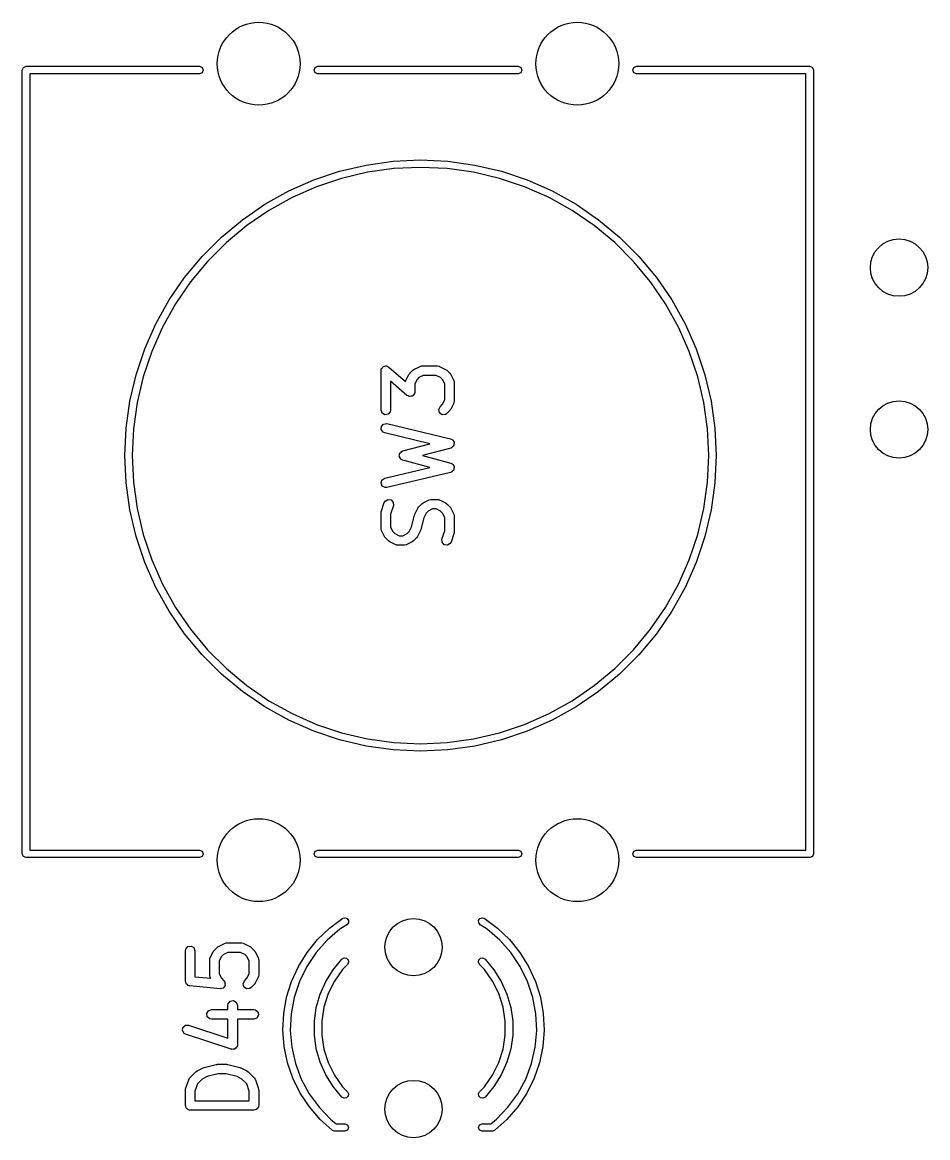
# Model space of a CAD drawing. Extents: x 36 to 247, y -101 to -40.
# Drawn here: x 59.77 to 73.98, y -57.69 to -40.18 of the extents above; entities that cross this region are included whole.
import ezdxf

# ---------------------------------------------------------------- set-up
doc = ezdxf.new("R2010")
doc.units = 0
doc.layers.add('BLACK', color=7, linetype='CONTINUOUS')

msp = doc.modelspace()

# ---------------------------------------------------------------- linework, layer by layer
at = {"layer": 'BLACK', "linetype": 'CONTINUOUS'}
for p, q in [((59.77, -40.93), (59.787574, -40.887574)), ((59.77, -53.23), (59.77, -40.93)), ((59.787574, -40.887574), (59.83, -40.87)), ((59.83, -40.87), (62.55, -40.87)), ((62.55, -40.87), (62.592426, -40.887574)), ((62.592426, -40.887574), (62.61, -40.93)), ((62.61, -40.93), (62.592426, -40.972426)), ((64.35, -40.93), (64.367574, -40.887574)), ((64.367574, -40.972426), (64.35, -40.93)), ((64.367574, -40.887574), (64.41, -40.87)), ((64.41, -40.87), (67.55, -40.87)), ((67.55, -40.87), (67.592426, -40.887574)), ((67.592426, -40.887574), (67.61, -40.93)), ((67.61, -40.93), (67.592426, -40.972426)), ((69.35, -40.93), (69.367574, -40.887574)), ((69.367574, -40.972426), (69.35, -40.93)), ((69.367574, -40.887574), (69.41, -40.87)), ((69.41, -40.87), (72.13, -40.87)), ((72.13, -40.87), (72.172426, -40.887574)), ((72.172426, -40.887574), (72.19, -40.93)), ((72.19, -40.93), (72.19, -53.23)), ((62.55, -40.99), (59.89, -40.99)), ((59.89, -40.99), (59.89, -53.17)), ((62.592426, -40.972426), (62.55, -40.99)), ((64.41, -40.99), (64.367574, -40.972426)), ((67.55, -40.99), (64.41, -40.99)), ((67.592426, -40.972426), (67.55, -40.99)), ((69.41, -40.99), (69.367574, -40.972426)), ((72.07, -40.99), (69.41, -40.99)), ((72.07, -53.17), (72.07, -40.99)), ((65.167577, -42.419939), (65.591962, -42.360739)), ((65.591962, -42.360739), (66.02, -42.34095)), ((66.02, -42.34095), (66.448038, -42.360739)), ((66.448038, -42.360739), (66.872423, -42.419939)), ((64.344182, -42.654215), (64.750464, -42.518043)), ((64.750464, -42.518043), (65.167577, -42.419939)), ((65.18874, -42.533151), (64.781982, -42.628819)), ((65.602589, -42.475421), (65.18874, -42.533151)), ((66.02, -42.456123), (65.602589, -42.475421)), ((66.437411, -42.475421), (66.02, -42.456123)), ((66.85126, -42.533151), (66.437411, -42.475421)), ((67.258018, -42.628819), (66.85126, -42.533151)), ((66.872423, -42.419939), (67.289536, -42.518043)), ((67.289536, -42.518043), (67.695818, -42.654215)), ((63.952197, -42.827293), (64.344182, -42.654215)), ((64.781982, -42.628819), (64.385787, -42.76161)), ((67.654213, -42.76161), (67.258018, -42.628819)), ((67.695818, -42.654215), (68.087803, -42.827293)), ((63.577855, -43.0358), (63.952197, -42.827293)), ((64.385787, -42.76161), (64.003535, -42.930391)), ((68.036465, -42.930391), (67.654213, -42.76161)), ((68.087803, -42.827293), (68.462145, -43.0358)), ((63.224348, -43.277958), (63.577855, -43.0358)), ((64.003535, -42.930391), (63.638486, -43.133722)), ((68.401514, -43.133722), (68.036465, -42.930391)), ((68.462145, -43.0358), (68.815652, -43.277958)), ((63.638486, -43.133722), (63.293755, -43.369868)), ((68.746245, -43.369868), (68.401514, -43.133722)), ((62.894692, -43.551701), (63.224348, -43.277958)), ((63.293755, -43.369868), (62.972284, -43.636815)), ((69.067716, -43.636815), (68.746245, -43.369868)), ((68.815652, -43.277958), (69.145308, -43.551701)), ((62.591701, -43.854692), (62.894692, -43.551701)), ((69.145308, -43.551701), (69.448299, -43.854692)), ((62.972284, -43.636815), (62.676815, -43.932284)), ((69.363185, -43.932284), (69.067716, -43.636815)), ((62.317958, -44.184348), (62.591701, -43.854692)), ((62.676815, -43.932284), (62.409868, -44.253755)), ((69.630132, -44.253755), (69.363185, -43.932284)), ((69.448299, -43.854692), (69.722042, -44.184348)), ((62.0758, -44.537855), (62.317958, -44.184348)), ((62.409868, -44.253755), (62.173722, -44.598486)), ((69.866278, -44.598486), (69.630132, -44.253755)), ((69.722042, -44.184348), (69.9642, -44.537855)), ((61.867293, -44.912197), (62.0758, -44.537855)), ((62.173722, -44.598486), (61.970391, -44.963535)), ((70.069609, -44.963535), (69.866278, -44.598486)), ((69.9642, -44.537855), (70.172707, -44.912197)), ((61.694215, -45.304182), (61.867293, -44.912197)), ((61.970391, -44.963535), (61.80161, -45.345787)), ((70.23839, -45.345787), (70.069609, -44.963535)), ((70.172707, -44.912197), (70.345785, -45.304182)), ((61.558043, -45.710464), (61.694215, -45.304182)), ((70.345785, -45.304182), (70.481957, -45.710464)), ((61.80161, -45.345787), (61.668819, -45.741982)), ((70.371181, -45.741982), (70.23839, -45.345787)), ((65.399819, -45.646666), (65.401777, -45.635557)), ((65.399819, -46.265713), (65.399819, -45.646666)), ((65.401244, -45.632116), (65.402853, -45.629457)), ((65.401777, -45.635557), (65.401244, -45.632116)), ((65.402853, -45.629457), (65.404342, -45.621014)), ((65.404342, -45.621014), (65.417338, -45.605525)), ((65.417338, -45.605525), (65.427809, -45.588227)), ((65.427809, -45.588227), (65.433473, -45.586297)), ((65.433473, -45.586297), (65.437319, -45.581714)), ((65.437319, -45.581714), (65.457231, -45.578202)), ((65.457231, -45.578202), (65.476371, -45.571682)), ((65.476371, -45.571682), (65.481949, -45.573844)), ((65.481949, -45.573844), (65.487843, -45.572805)), ((65.487843, -45.572805), (65.505355, -45.582916)), ((65.505355, -45.582916), (65.524207, -45.590223)), ((65.524207, -45.590223), (65.784196, -45.817713)), ((65.850357, -45.688871), (65.897976, -45.641252)), ((65.897976, -45.641252), (65.916342, -45.628392)), ((65.916342, -45.628392), (65.917468, -45.627203)), ((65.917468, -45.627203), (66.012706, -45.579584)), ((66.012706, -45.579584), (66.037672, -45.572158)), ((66.037672, -45.572158), (66.042033, -45.573199)), ((66.042033, -45.573199), (66.046247, -45.571666)), ((66.046247, -45.571666), (66.284342, -45.571666)), ((66.284342, -45.571666), (66.309994, -45.576189)), ((66.309994, -45.576189), (66.313429, -45.579071)), ((66.313429, -45.579071), (66.317883, -45.579584)), ((66.317883, -45.579584), (66.413121, -45.627203)), ((66.413121, -45.627203), (66.431129, -45.640559)), ((66.431129, -45.640559), (66.432612, -45.641251)), ((66.432612, -45.641251), (66.480232, -45.68887)), ((61.459939, -46.127577), (61.558043, -45.710464)), ((61.668819, -45.741982), (61.573151, -46.14874)), ((65.806383, -46.036442), (65.549819, -45.811948)), ((65.549819, -45.811948), (65.549819, -46.265713)), ((65.784196, -45.817713), (65.785294, -45.81149)), ((65.785294, -45.81149), (65.788176, -45.808054)), ((65.788176, -45.808054), (65.788689, -45.803601)), ((65.788689, -45.803601), (65.836308, -45.708363)), ((65.836308, -45.708363), (65.849666, -45.690352)), ((65.849666, -45.690352), (65.850357, -45.688871)), ((65.965029, -45.786331), (65.930771, -45.854847)), ((65.930771, -45.854847), (65.930771, -45.979999)), ((65.995436, -45.755924), (65.965029, -45.786331)), ((66.063952, -45.721666), (65.995436, -45.755924)), ((66.266637, -45.721666), (66.063952, -45.721666)), ((66.335153, -45.755924), (66.266637, -45.721666)), ((66.365561, -45.786331), (66.335153, -45.755924)), ((66.399819, -45.854847), (66.365561, -45.786331)), ((66.399819, -46.105151), (66.399819, -45.854847)), ((66.480232, -45.68887), (66.493094, -45.707238)), ((66.493094, -45.707238), (66.494282, -45.708363)), ((66.494282, -45.708363), (66.541901, -45.803601)), ((66.541901, -45.803601), (66.549327, -45.828567)), ((66.549327, -45.828567), (66.548285, -45.832928)), ((66.548285, -45.832928), (66.549819, -45.837142)), ((66.549819, -45.837142), (66.549819, -46.122856)), ((70.466849, -46.14874), (70.371181, -45.741982)), ((70.481957, -45.710464), (70.580061, -46.127577)), ((65.825234, -46.043748), (65.806383, -46.036442)), ((65.913251, -46.021139), (65.902781, -46.038438)), ((65.926248, -46.005651), (65.913251, -46.021139)), ((65.927736, -45.997207), (65.926248, -46.005651)), ((65.929346, -45.994549), (65.927736, -45.997207)), ((65.930771, -45.979999), (65.928812, -45.991107)), ((65.928812, -45.991107), (65.929346, -45.994549)), ((61.400739, -46.551962), (61.459939, -46.127577)), ((61.573151, -46.14874), (61.515421, -46.562589)), ((65.842747, -46.05386), (65.825234, -46.043748)), ((65.84864, -46.05282), (65.842747, -46.05386)), ((65.854219, -46.054983), (65.84864, -46.05282)), ((65.873358, -46.048462), (65.854219, -46.054983)), ((65.893271, -46.044951), (65.873358, -46.048462)), ((65.897116, -46.040367), (65.893271, -46.044951)), ((65.902781, -46.038438), (65.897116, -46.040367)), ((66.304866, -46.259176), (66.326548, -46.212679)), ((66.326548, -46.212679), (66.365561, -46.173666)), ((66.365561, -46.173666), (66.399819, -46.105151)), ((66.541901, -46.156397), (66.494282, -46.251635)), ((66.542413, -46.151943), (66.541901, -46.156397)), ((66.545296, -46.148508), (66.542413, -46.151943)), ((66.549819, -46.122856), (66.545296, -46.148508)), ((70.524579, -46.562589), (70.466849, -46.14874)), ((70.580061, -46.127577), (70.639261, -46.551962)), ((65.417366, -46.313922), (65.399819, -46.265713)), ((65.461795, -46.339574), (65.417366, -46.313922)), ((65.512319, -46.330665), (65.461795, -46.339574)), ((65.545296, -46.291365), (65.512319, -46.330665)), ((65.549819, -46.265713), (65.545296, -46.291365)), ((66.318143, -46.308731), (66.304866, -46.259176)), ((66.360168, -46.338157), (66.318143, -46.308731)), ((66.411275, -46.333687), (66.360168, -46.338157)), ((66.432612, -46.318747), (66.411275, -46.333687)), ((66.480232, -46.271128), (66.432612, -46.318747)), ((66.480922, -46.269646), (66.480232, -46.271128)), ((66.494282, -46.251635), (66.480922, -46.269646)), ((61.38095, -46.98), (61.400739, -46.551962)), ((61.515421, -46.562589), (61.496123, -46.98)), ((65.402948, -46.572864), (65.405983, -46.52165)), ((65.405983, -46.52165), (65.441228, -46.484371)), ((65.441228, -46.484371), (65.492191, -46.478468)), ((65.492191, -46.478468), (66.492191, -46.716563)), ((70.543877, -46.98), (70.524579, -46.562589)), ((70.639261, -46.551962), (70.65905, -46.98)), ((65.433541, -46.614047), (65.402948, -46.572864)), ((65.457447, -46.624388), (65.433541, -46.614047)), ((66.168303, -46.793639), (65.457447, -46.624388)), ((66.492191, -46.716563), (66.516097, -46.726904)), ((66.516097, -46.726904), (66.520788, -46.733218)), ((66.520788, -46.733218), (66.527916, -46.736553)), ((66.527916, -46.736553), (66.535691, -46.753281)), ((65.715052, -46.925799), (65.728755, -46.912064)), ((65.728755, -46.912064), (65.735585, -46.911458)), ((65.735585, -46.911458), (65.741208, -46.907531)), ((65.741208, -46.907531), (66.168303, -46.793639)), ((66.494144, -46.861991), (66.051613, -46.979999)), ((66.500595, -46.857485), (66.494144, -46.861991)), ((66.50841, -46.85658), (66.500595, -46.857485)), ((66.521083, -46.843174), (66.50841, -46.85658)), ((66.536204, -46.832614), (66.521083, -46.843174)), ((66.535691, -46.753281), (66.546691, -46.768087)), ((66.538248, -46.825019), (66.536204, -46.832614)), ((66.543655, -46.819301), (66.538248, -46.825019)), ((66.544746, -46.800886), (66.543655, -46.819301)), ((66.549542, -46.783076), (66.544746, -46.800886)), ((66.546691, -46.768087), (66.546225, -46.775941)), ((66.546225, -46.775941), (66.549542, -46.783076)), ((61.400739, -47.408038), (61.38095, -46.98)), ((61.496123, -46.98), (61.515421, -47.397411)), ((65.68581, -46.986446), (65.690854, -46.96771)), ((65.688701, -46.992665), (65.68581, -46.986446)), ((65.688112, -46.999497), (65.688701, -46.992665)), ((65.699257, -47.015374), (65.688112, -46.999497)), ((65.690854, -46.96771), (65.692522, -46.948384)), ((65.692522, -46.948384), (65.697365, -46.943529)), ((65.697365, -46.943529), (65.699148, -46.936908)), ((65.699148, -46.936908), (65.715052, -46.925799)), ((65.707436, -47.032968), (65.699257, -47.015374)), ((65.713647, -47.035873), (65.707436, -47.032968)), ((65.717588, -47.041487), (65.713647, -47.035873)), ((65.741208, -47.052467), (65.717588, -47.041487)), ((66.168303, -47.166358), (65.741208, -47.052467)), ((66.051613, -46.979999), (66.494144, -47.098007)), ((70.524579, -47.397411), (70.543877, -46.98)), ((70.65905, -46.98), (70.639261, -47.408038)), ((65.457447, -47.33561), (66.168303, -47.166358)), ((66.492191, -47.243435), (65.492191, -47.48153)), ((66.498759, -47.239105), (66.492191, -47.243435)), ((66.494144, -47.098007), (66.517764, -47.108987)), ((66.506597, -47.23841), (66.498759, -47.239105)), ((66.519628, -47.225347), (66.506597, -47.23841)), ((66.517764, -47.108987), (66.522285, -47.115427)), ((66.535024, -47.215199), (66.519628, -47.225347)), ((66.522285, -47.115427), (66.529319, -47.118951)), ((66.529319, -47.118951), (66.536641, -47.135877)), ((66.537271, -47.207663), (66.535024, -47.215199)), ((66.536641, -47.135877), (66.547241, -47.150977)), ((66.542831, -47.202091), (66.537271, -47.207663)), ((66.544417, -47.183708), (66.542831, -47.202091)), ((66.549688, -47.166037), (66.544417, -47.183708)), ((66.547241, -47.150977), (66.546564, -47.158816)), ((66.546564, -47.158816), (66.549688, -47.166037)), ((61.459939, -47.832423), (61.400739, -47.408038)), ((61.515421, -47.397411), (61.573151, -47.81126)), ((65.39995, -47.413008), (65.414614, -47.363846)), ((65.420319, -47.460094), (65.39995, -47.413008)), ((65.414614, -47.363846), (65.457447, -47.33561)), ((70.466849, -47.81126), (70.524579, -47.397411)), ((70.639261, -47.408038), (70.580061, -47.832423)), ((65.466188, -47.483072), (65.420319, -47.460094)), ((65.492191, -47.48153), (65.466188, -47.483072)), ((65.403668, -47.861044), (65.451287, -47.718187)), ((65.451287, -47.718187), (65.463689, -47.695282)), ((65.463689, -47.695282), (65.507402, -47.668427)), ((65.507402, -47.668427), (65.55815, -47.675952)), ((65.593589, -47.765622), (65.549819, -47.896931)), ((65.55815, -47.675952), (65.592188, -47.714338)), ((65.592188, -47.714338), (65.593589, -47.765622)), ((65.979165, -47.803601), (65.992523, -47.78559)), ((65.992523, -47.78559), (65.993214, -47.784109)), ((65.993214, -47.784109), (66.040833, -47.73649)), ((66.040833, -47.73649), (66.059199, -47.72363)), ((66.059199, -47.72363), (66.060325, -47.722441)), ((66.060325, -47.722441), (66.155563, -47.674822)), ((66.155563, -47.674822), (66.180529, -47.667396)), ((66.180529, -47.667396), (66.18489, -47.668437)), ((66.18489, -47.668437), (66.189104, -47.666904)), ((66.189104, -47.666904), (66.284342, -47.666904)), ((66.284342, -47.666904), (66.309994, -47.671427)), ((66.309994, -47.671427), (66.313429, -47.674309)), ((66.313429, -47.674309), (66.317883, -47.674822)), ((66.317883, -47.674822), (66.413121, -47.722441)), ((66.413121, -47.722441), (66.431129, -47.735797)), ((66.431129, -47.735797), (66.432612, -47.736489)), ((66.432612, -47.736489), (66.480232, -47.784108)), ((66.480232, -47.784108), (66.493094, -47.802476)), ((61.558043, -48.249536), (61.459939, -47.832423)), ((61.573151, -47.81126), (61.668819, -48.218018)), ((65.399819, -47.884761), (65.403712, -47.862678)), ((65.399819, -48.122856), (65.399819, -47.884761)), ((65.403712, -47.862678), (65.403668, -47.861044)), ((65.549819, -47.896931), (65.549819, -48.105151)), ((65.880244, -48.09668), (65.925867, -47.91419)), ((65.925867, -47.91419), (65.931139, -47.902367)), ((65.931139, -47.902367), (65.931546, -47.898839)), ((65.931546, -47.898839), (65.979165, -47.803601)), ((66.069392, -47.958556), (66.02377, -48.141046)), ((66.107886, -47.881569), (66.069392, -47.958556)), ((66.138293, -47.851162), (66.107886, -47.881569)), ((66.206809, -47.816904), (66.138293, -47.851162)), ((66.266637, -47.816904), (66.206809, -47.816904)), ((66.335153, -47.851162), (66.266637, -47.816904)), ((66.365561, -47.881569), (66.335153, -47.851162)), ((66.399819, -47.950085), (66.365561, -47.881569)), ((66.399819, -48.158305), (66.399819, -47.950085)), ((66.493094, -47.802476), (66.494282, -47.803601)), ((66.494282, -47.803601), (66.541901, -47.898839)), ((66.541901, -47.898839), (66.549327, -47.923805)), ((66.549327, -47.923805), (66.548285, -47.928166)), ((66.548285, -47.928166), (66.549819, -47.93238)), ((66.549819, -47.93238), (66.549819, -48.170475)), ((70.371181, -48.218018), (70.466849, -47.81126)), ((70.580061, -47.832423), (70.481957, -48.249536)), ((65.401352, -48.127069), (65.399819, -48.122856)), ((65.400311, -48.13143), (65.401352, -48.127069)), ((65.407737, -48.156397), (65.400311, -48.13143)), ((65.549819, -48.105151), (65.584077, -48.173667)), ((65.841751, -48.173667), (65.880244, -48.09668)), ((61.694215, -48.655818), (61.558043, -48.249536)), ((61.668819, -48.218018), (61.80161, -48.614213)), ((65.455356, -48.251635), (65.407737, -48.156397)), ((65.456545, -48.25276), (65.455356, -48.251635)), ((65.469405, -48.271127), (65.456545, -48.25276)), ((65.517024, -48.318746), (65.469405, -48.271127)), ((65.584077, -48.173667), (65.614484, -48.204074)), ((65.614484, -48.204074), (65.683, -48.238332)), ((65.683, -48.238332), (65.742828, -48.238332)), ((65.742828, -48.238332), (65.811344, -48.204074)), ((65.811344, -48.204074), (65.841751, -48.173667)), ((65.956423, -48.271127), (65.908804, -48.318746)), ((65.957114, -48.269645), (65.956423, -48.271127)), ((65.970472, -48.251635), (65.957114, -48.269645)), ((66.018091, -48.156397), (65.970472, -48.251635)), ((66.018497, -48.152868), (66.018091, -48.156397)), ((66.02377, -48.141046), (66.018497, -48.152868)), ((66.356049, -48.289615), (66.399819, -48.158305)), ((66.35745, -48.340899), (66.356049, -48.289615)), ((66.54597, -48.194193), (66.498351, -48.337049)), ((66.549819, -48.170475), (66.545925, -48.192557)), ((66.545925, -48.192557), (66.54597, -48.194193)), ((70.23839, -48.614213), (70.371181, -48.218018)), ((70.481957, -48.249536), (70.345785, -48.655818)), ((65.518505, -48.319437), (65.517024, -48.318746)), ((65.536516, -48.332795), (65.518505, -48.319437)), ((65.631754, -48.380414), (65.536516, -48.332795)), ((65.636207, -48.380926), (65.631754, -48.380414)), ((65.639643, -48.383809), (65.636207, -48.380926)), ((65.665295, -48.388332), (65.639643, -48.383809)), ((65.760533, -48.388332), (65.665295, -48.388332)), ((65.764746, -48.386798), (65.760533, -48.388332)), ((65.769107, -48.38784), (65.764746, -48.386798)), ((65.794074, -48.380414), (65.769107, -48.38784)), ((65.889312, -48.332795), (65.794074, -48.380414)), ((65.890437, -48.331605), (65.889312, -48.332795)), ((65.908804, -48.318746), (65.890437, -48.331605)), ((66.391487, -48.379284), (66.35745, -48.340899)), ((66.442236, -48.386809), (66.391487, -48.379284)), ((66.485948, -48.359954), (66.442236, -48.386809)), ((66.498351, -48.337049), (66.485948, -48.359954)), ((61.867293, -49.047803), (61.694215, -48.655818)), ((61.80161, -48.614213), (61.970391, -48.996465)), ((70.069609, -48.996465), (70.23839, -48.614213)), ((70.345785, -48.655818), (70.172707, -49.047803)), ((61.970391, -48.996465), (62.173722, -49.361514)), ((69.866278, -49.361514), (70.069609, -48.996465)), ((62.0758, -49.422145), (61.867293, -49.047803)), ((70.172707, -49.047803), (69.9642, -49.422145)), ((62.173722, -49.361514), (62.409868, -49.706245)), ((69.630132, -49.706245), (69.866278, -49.361514)), ((62.317958, -49.775652), (62.0758, -49.422145)), ((69.9642, -49.422145), (69.722042, -49.775652)), ((62.409868, -49.706245), (62.676815, -50.027716)), ((69.363185, -50.027716), (69.630132, -49.706245)), ((62.591701, -50.105308), (62.317958, -49.775652)), ((69.722042, -49.775652), (69.448299, -50.105308)), ((62.676815, -50.027716), (62.972284, -50.323185)), ((69.067716, -50.323185), (69.363185, -50.027716)), ((62.894692, -50.408299), (62.591701, -50.105308)), ((69.448299, -50.105308), (69.145308, -50.408299)), ((63.224348, -50.682042), (62.894692, -50.408299)), ((62.972284, -50.323185), (63.293755, -50.590132)), ((68.746245, -50.590132), (69.067716, -50.323185)), ((69.145308, -50.408299), (68.815652, -50.682042)), ((63.577855, -50.9242), (63.224348, -50.682042)), ((63.293755, -50.590132), (63.638486, -50.826278)), ((68.401514, -50.826278), (68.746245, -50.590132)), ((68.815652, -50.682042), (68.462145, -50.9242)), ((63.952197, -51.132707), (63.577855, -50.9242)), ((63.638486, -50.826278), (64.003535, -51.029609)), ((68.036465, -51.029609), (68.401514, -50.826278)), ((68.462145, -50.9242), (68.087803, -51.132707)), ((64.003535, -51.029609), (64.385787, -51.19839)), ((67.654213, -51.19839), (68.036465, -51.029609)), ((64.344182, -51.305785), (63.952197, -51.132707)), ((64.385787, -51.19839), (64.781982, -51.331181)), ((67.258018, -51.331181), (67.654213, -51.19839)), ((68.087803, -51.132707), (67.695818, -51.305785)), ((64.750464, -51.441957), (64.344182, -51.305785)), ((65.167577, -51.540061), (64.750464, -51.441957)), ((64.781982, -51.331181), (65.18874, -51.426849)), ((65.18874, -51.426849), (65.602589, -51.484579)), ((66.437411, -51.484579), (66.85126, -51.426849)), ((66.85126, -51.426849), (67.258018, -51.331181)), ((67.289536, -51.441957), (66.872423, -51.540061)), ((67.695818, -51.305785), (67.289536, -51.441957)), ((65.591962, -51.599261), (65.167577, -51.540061)), ((66.02, -51.61905), (65.591962, -51.599261)), ((65.602589, -51.484579), (66.02, -51.503877)), ((66.02, -51.503877), (66.437411, -51.484579)), ((66.448038, -51.599261), (66.02, -51.61905)), ((66.872423, -51.540061), (66.448038, -51.599261)), ((59.89, -53.17), (62.55, -53.17)), ((62.55, -53.17), (62.592426, -53.187574)), ((62.592426, -53.187574), (62.61, -53.23)), ((64.35, -53.23), (64.367574, -53.187574)), ((64.367574, -53.187574), (64.41, -53.17)), ((64.41, -53.17), (67.55, -53.17)), ((67.55, -53.17), (67.592426, -53.187574)), ((67.592426, -53.187574), (67.61, -53.23)), ((69.35, -53.23), (69.367574, -53.187574)), ((69.367574, -53.187574), (69.41, -53.17)), ((69.41, -53.17), (72.07, -53.17)), ((59.787574, -53.272426), (59.77, -53.23)), ((59.83, -53.29), (59.787574, -53.272426)), ((62.55, -53.29), (59.83, -53.29)), ((62.592426, -53.272426), (62.55, -53.29)), ((62.61, -53.23), (62.592426, -53.272426)), ((64.367574, -53.272426), (64.35, -53.23)), ((64.41, -53.29), (64.367574, -53.272426)), ((67.55, -53.29), (64.41, -53.29)), ((67.592426, -53.272426), (67.55, -53.29)), ((67.61, -53.23), (67.592426, -53.272426)), ((69.367574, -53.272426), (69.35, -53.23)), ((69.41, -53.29), (69.367574, -53.272426)), ((72.13, -53.29), (69.41, -53.29)), ((72.172426, -53.272426), (72.13, -53.29)), ((72.19, -53.23), (72.172426, -53.272426)), ((64.590254, -54.396317), (64.798872, -54.242244)), ((64.798871, -54.242243), (64.834719, -54.232757)), ((64.798872, -54.242244), (64.798871, -54.242243)), ((64.834719, -54.232757), (64.869297, -54.246155)), ((64.869297, -54.246155), (64.889396, -54.277317)), ((66.930604, -54.277317), (66.950703, -54.246155)), ((66.950703, -54.246155), (66.985281, -54.232757)), ((66.985281, -54.232757), (67.021129, -54.242243)), ((67.021129, -54.242243), (67.021128, -54.242244)), ((67.021128, -54.242244), (67.229746, -54.396317)), ((64.402758, -54.575497), (64.590254, -54.396317)), ((64.753711, -54.41409), (64.554615, -54.58469)), ((64.863913, -54.343088), (64.753711, -54.41409)), ((64.887339, -54.314342), (64.863913, -54.343087)), ((64.863913, -54.343087), (64.863913, -54.343088)), ((64.889396, -54.277317), (64.887339, -54.314342)), ((66.932661, -54.314342), (66.930604, -54.277317)), ((66.956087, -54.343087), (66.932661, -54.314342)), ((66.956087, -54.343088), (66.956087, -54.343087)), ((67.066289, -54.41409), (66.956087, -54.343088)), ((67.265385, -54.58469), (67.066289, -54.41409)), ((67.229746, -54.396317), (67.417242, -54.575497)), ((64.239386, -54.776916), (64.402758, -54.575497)), ((64.554615, -54.58469), (64.380416, -54.780645)), ((67.439584, -54.780645), (67.265385, -54.58469)), ((67.417242, -54.575497), (67.580614, -54.776916)), ((62.329819, -54.750714), (62.334342, -54.725062)), ((62.329819, -55.226904), (62.329819, -54.750714)), ((62.334342, -54.725062), (62.367319, -54.685762)), ((62.367319, -54.685762), (62.417843, -54.676853)), ((62.417843, -54.676853), (62.462272, -54.702505)), ((62.462272, -54.702505), (62.479819, -54.750714)), ((62.479819, -54.750714), (62.479819, -55.159029)), ((62.718689, -54.86003), (62.766308, -54.764792)), ((62.766308, -54.764792), (62.779666, -54.746781)), ((62.779666, -54.746781), (62.780357, -54.7453)), ((62.780357, -54.7453), (62.827976, -54.697681)), ((62.827976, -54.697681), (62.846342, -54.684821)), ((62.846342, -54.684821), (62.847468, -54.683632)), ((62.847468, -54.683632), (62.942706, -54.636013)), ((62.993952, -54.778095), (62.925436, -54.812353)), ((62.942706, -54.636013), (62.967672, -54.628587)), ((62.967672, -54.628587), (62.972033, -54.629628)), ((62.972033, -54.629628), (62.976247, -54.628095)), ((62.976247, -54.628095), (63.214342, -54.628095)), ((63.196637, -54.778095), (62.993952, -54.778095)), ((63.265153, -54.812353), (63.196637, -54.778095)), ((63.214342, -54.628095), (63.239994, -54.632618)), ((63.239994, -54.632618), (63.243429, -54.6355)), ((63.243429, -54.6355), (63.247883, -54.636013)), ((63.247883, -54.636013), (63.343121, -54.683632)), ((63.343121, -54.683632), (63.361129, -54.696988)), ((63.361129, -54.696988), (63.362612, -54.69768)), ((63.362612, -54.69768), (63.410232, -54.745299)), ((63.410232, -54.745299), (63.423094, -54.763667)), ((63.423094, -54.763667), (63.424282, -54.764792)), ((63.424282, -54.764792), (63.471901, -54.86003)), ((64.102751, -54.99735), (64.239386, -54.776916)), ((64.380416, -54.780645), (64.234314, -54.998355)), ((67.585686, -54.998355), (67.439584, -54.780645)), ((67.580614, -54.776916), (67.717249, -54.99735)), ((62.710771, -54.893571), (62.715294, -54.867919)), ((62.710771, -55.131666), (62.710771, -54.893571)), ((62.715294, -54.867919), (62.718176, -54.864483)), ((62.718176, -54.864483), (62.718689, -54.86003)), ((62.895029, -54.84276), (62.860771, -54.911276)), ((62.860771, -54.911276), (62.860771, -55.113961)), ((62.925436, -54.812353), (62.895029, -54.84276)), ((63.295561, -54.84276), (63.265153, -54.812353)), ((63.329819, -54.911276), (63.295561, -54.84276)), ((63.329819, -55.113961), (63.329819, -54.911276)), ((63.471901, -54.86003), (63.479327, -54.884996)), ((63.479327, -54.884996), (63.478285, -54.889357)), ((63.478285, -54.889357), (63.479819, -54.893571)), ((63.479819, -54.893571), (63.479819, -55.131666)), ((64.647352, -55.048858), (64.78697, -54.882225)), ((64.78697, -54.882225), (64.819697, -54.86479)), ((64.873357, -54.965516), (64.796546, -55.045196)), ((64.819697, -54.86479), (64.856422, -54.869921)), ((64.856422, -54.869921), (64.883117, -54.89566)), ((64.889586, -54.932173), (64.873356, -54.965515)), ((64.873356, -54.965515), (64.873357, -54.965516)), ((64.883117, -54.89566), (64.889586, -54.932173)), ((66.930414, -54.932173), (66.936883, -54.89566)), ((66.946644, -54.965515), (66.930414, -54.932173)), ((66.936883, -54.89566), (66.963578, -54.869921)), ((66.946643, -54.965516), (66.946644, -54.965515)), ((67.023454, -55.045196), (66.946643, -54.965516)), ((66.963578, -54.869921), (67.000303, -54.86479)), ((67.000303, -54.86479), (67.03303, -54.882225)), ((67.03303, -54.882225), (67.172648, -55.048858)), ((62.712304, -55.135879), (62.710771, -55.131666)), ((62.711263, -55.14024), (62.712304, -55.135879)), ((62.718689, -55.165207), (62.711263, -55.14024)), ((62.860771, -55.113961), (62.895029, -55.182477)), ((63.295561, -55.182476), (63.329819, -55.113961)), ((63.479819, -55.131666), (63.475296, -55.157318)), ((63.995041, -55.23327), (64.102751, -54.99735)), ((64.234314, -54.998355), (64.118993, -55.233822)), ((64.532253, -55.233282), (64.647352, -55.048858)), ((64.796546, -55.045196), (64.669065, -55.22615)), ((67.150935, -55.22615), (67.023454, -55.045196)), ((67.172648, -55.048858), (67.287747, -55.233282)), ((67.701007, -55.233822), (67.585686, -54.998355)), ((67.717249, -54.99735), (67.824959, -55.23327)), ((62.335266, -55.24187), (62.329819, -55.226904)), ((62.336458, -55.257755), (62.335266, -55.24187)), ((62.34378, -55.265261), (62.336458, -55.257755)), ((62.347366, -55.275113), (62.34378, -55.265261)), ((62.361159, -55.283076), (62.347366, -55.275113)), ((62.372282, -55.294479), (62.361159, -55.283076)), ((62.389102, -55.29921), (62.372282, -55.294479)), ((62.391795, -55.300765), (62.389102, -55.29921)), ((62.393537, -55.300457), (62.391795, -55.300765)), ((62.397356, -55.301532), (62.393537, -55.300457)), ((62.873546, -55.349151), (62.397356, -55.301532)), ((62.479819, -55.159029), (62.728009, -55.183848)), ((62.728009, -55.183848), (62.718689, -55.165207)), ((62.895029, -55.182477), (62.934042, -55.22149)), ((62.938475, -55.315324), (62.924027, -55.33596)), ((62.934042, -55.22149), (62.948982, -55.242827)), ((62.953207, -55.294832), (62.938475, -55.315324)), ((62.948982, -55.242827), (62.949024, -55.243318)), ((62.949024, -55.243318), (62.94937, -55.243672)), ((62.94937, -55.243672), (62.951257, -55.268832)), ((62.951257, -55.268832), (62.953453, -55.293934)), ((62.953453, -55.293934), (62.953169, -55.294338)), ((62.953169, -55.294338), (62.953207, -55.294832)), ((63.234866, -55.267986), (63.256548, -55.221489)), ((63.248143, -55.317541), (63.234866, -55.267986)), ((63.256548, -55.221489), (63.295561, -55.182476)), ((63.410232, -55.279938), (63.362612, -55.327557)), ((63.410922, -55.278456), (63.410232, -55.279938)), ((63.424282, -55.260445), (63.410922, -55.278456)), ((63.471901, -55.165207), (63.424282, -55.260445)), ((63.472413, -55.160753), (63.471901, -55.165207)), ((63.475296, -55.157318), (63.472413, -55.160753)), ((63.91798, -55.480902), (63.995041, -55.23327)), ((64.118993, -55.233822), (64.036572, -55.482721)), ((64.443911, -55.431916), (64.532253, -55.233282)), ((64.669065, -55.22615), (64.570733, -55.424459)), ((67.249267, -55.424459), (67.150935, -55.22615)), ((67.287747, -55.233282), (67.376089, -55.431916)), ((67.783428, -55.482721), (67.701007, -55.233822)), ((67.824959, -55.23327), (67.90202, -55.480902)), ((62.874025, -55.349028), (62.873546, -55.349151)), ((62.874472, -55.349237), (62.874025, -55.349028)), ((62.898822, -55.342712), (62.874472, -55.349237)), ((62.923262, -55.336488), (62.898822, -55.342712)), ((62.923549, -55.336087), (62.923262, -55.336488)), ((62.924027, -55.33596), (62.923549, -55.336087)), ((63.290168, -55.346967), (63.248143, -55.317541)), ((63.341275, -55.342497), (63.290168, -55.346967)), ((63.362612, -55.327557), (63.341275, -55.342497)), ((63.8728, -55.736282), (63.91798, -55.480902)), ((64.036572, -55.482721), (63.988564, -55.740478)), ((64.384039, -55.640902), (64.443911, -55.431916)), ((64.570733, -55.424459), (64.503861, -55.635465)), ((67.316139, -55.635465), (67.249267, -55.424459)), ((67.376089, -55.431916), (67.435961, -55.640902)), ((67.831436, -55.740478), (67.783428, -55.482721)), ((67.90202, -55.480902), (67.9472, -55.736282)), ((62.996485, -55.607857), (63.001008, -55.582205)), ((62.996485, -55.675714), (62.996485, -55.607857)), ((63.001008, -55.582205), (63.033985, -55.542905)), ((63.033985, -55.542905), (63.084509, -55.533996)), ((63.084509, -55.533996), (63.128938, -55.559648)), ((63.128938, -55.559648), (63.146485, -55.607857)), ((63.146485, -55.607857), (63.146485, -55.675714)), ((64.353801, -55.856182), (64.384039, -55.640902)), ((64.503861, -55.635465), (64.470019, -55.854212)), ((67.349981, -55.854212), (67.316139, -55.635465)), ((67.435961, -55.640902), (67.466199, -55.856182)), ((62.664291, -55.73769), (62.689943, -55.693261)), ((62.6732, -55.788214), (62.664291, -55.73769)), ((62.7125, -55.821191), (62.6732, -55.788214)), ((62.689943, -55.693261), (62.738152, -55.675714)), ((62.738152, -55.825714), (62.7125, -55.821191)), ((62.738152, -55.675714), (62.996485, -55.675714)), ((62.996485, -55.825714), (62.738152, -55.825714)), ((62.996485, -56.122847), (62.996485, -55.825714)), ((63.146485, -55.675714), (63.404819, -55.675714)), ((63.404819, -55.825714), (63.146485, -55.825714)), ((63.146485, -55.825714), (63.146485, -56.226904)), ((63.404819, -55.675714), (63.430471, -55.680237)), ((63.453028, -55.808167), (63.404819, -55.825714)), ((63.430471, -55.680237), (63.469771, -55.713214)), ((63.47868, -55.763738), (63.453028, -55.808167)), ((63.469771, -55.713214), (63.47868, -55.763738)), ((63.860225, -55.995323), (63.8728, -55.736282)), ((63.988564, -55.740478), (63.975852, -56.00236)), ((67.844148, -56.00236), (67.831436, -55.740478)), ((67.9472, -55.736282), (67.959775, -55.995323)), ((62.283723, -56.003845), (62.291248, -55.953096)), ((62.310578, -56.047557), (62.283723, -56.003845)), ((62.291248, -55.953096), (62.329633, -55.919059)), ((62.329633, -55.919059), (62.380917, -55.917658)), ((62.380917, -55.917658), (62.996485, -56.122847)), ((63.880457, -56.253878), (63.860225, -55.995323)), ((63.975852, -56.00236), (63.998668, -56.263555)), ((64.353784, -56.073575), (64.353801, -55.856182)), ((64.470019, -55.854212), (64.470001, -56.075562)), ((67.349999, -56.075562), (67.349981, -55.854212)), ((67.466199, -55.856182), (67.466216, -56.073575)), ((67.821332, -56.263555), (67.844148, -56.00236)), ((67.959775, -55.995323), (67.939543, -56.253878)), ((62.333483, -56.05996), (62.310578, -56.047557)), ((63.047767, -56.298055), (62.333483, -56.05996)), ((64.383988, -56.288859), (64.353784, -56.073575)), ((64.470001, -56.075562), (64.503809, -56.294315)), ((67.316191, -56.294315), (67.349999, -56.075562)), ((67.466216, -56.073575), (67.436012, -56.288859)), ((63.053496, -56.297898), (63.047767, -56.298055)), ((63.058461, -56.300765), (63.053496, -56.297898)), ((63.078607, -56.297212), (63.058461, -56.300765)), ((63.099051, -56.296654), (63.078607, -56.297212)), ((63.103339, -56.292851), (63.099051, -56.296654)), ((63.108985, -56.291856), (63.103339, -56.292851)), ((63.122134, -56.276185), (63.108985, -56.291856)), ((63.137437, -56.262616), (63.122134, -56.276185)), ((63.138277, -56.256946), (63.137437, -56.262616)), ((63.141962, -56.252556), (63.138277, -56.256946)), ((63.146485, -56.226904), (63.141962, -56.252556)), ((63.933171, -56.50781), (63.880457, -56.253878)), ((63.998668, -56.263555), (64.056594, -56.519266)), ((64.443827, -56.497855), (64.383988, -56.288859)), ((64.503809, -56.294315), (64.570649, -56.505332)), ((67.249351, -56.505332), (67.316191, -56.294315)), ((67.436012, -56.288859), (67.376173, -56.497855)), ((67.763406, -56.519266), (67.821332, -56.263555)), ((67.939543, -56.253878), (67.886829, -56.50781)), ((62.624724, -56.582715), (62.8152, -56.535096)), ((62.8152, -56.535096), (62.830132, -56.534042)), ((62.830132, -56.534042), (62.83339, -56.532857)), ((62.83339, -56.532857), (62.976247, -56.532857)), ((62.976247, -56.532857), (62.990988, -56.535456)), ((62.990988, -56.535456), (62.994437, -56.535096)), ((62.994437, -56.535096), (63.184913, -56.582715)), ((64.017524, -56.753054), (63.933171, -56.50781)), ((64.056594, -56.519266), (64.148565, -56.764796)), ((64.532139, -56.696502), (64.443827, -56.497855)), ((64.570649, -56.505332), (64.668949, -56.703656)), ((67.151051, -56.703656), (67.249351, -56.505332)), ((67.376173, -56.497855), (67.287861, -56.696502)), ((67.671435, -56.764796), (67.763406, -56.519266)), ((67.886829, -56.50781), (67.802476, -56.753054)), ((62.399405, -56.7453), (62.494643, -56.650062)), ((62.494643, -56.650062), (62.513011, -56.637199)), ((62.513011, -56.637199), (62.514135, -56.636013)), ((62.514135, -56.636013), (62.609373, -56.588394)), ((62.609373, -56.588394), (62.621779, -56.584703)), ((62.621779, -56.584703), (62.624724, -56.582715)), ((62.842624, -56.682857), (62.66909, -56.72624)), ((62.967013, -56.682857), (62.842624, -56.682857)), ((63.140547, -56.72624), (62.967013, -56.682857)), ((63.184913, -56.582715), (63.196735, -56.587987)), ((63.196735, -56.587987), (63.200264, -56.588394)), ((63.200264, -56.588394), (63.295502, -56.636013)), ((63.295502, -56.636013), (63.313512, -56.649371)), ((63.313512, -56.649371), (63.314994, -56.650062)), ((63.314994, -56.650062), (63.410233, -56.7453)), ((64.647208, -56.880944), (64.532139, -56.696502)), ((64.668949, -56.703656), (64.796402, -56.88463)), ((67.023598, -56.88463), (67.151051, -56.703656)), ((67.287861, -56.696502), (67.172792, -56.880944)), ((62.333668, -56.917473), (62.381287, -56.774616)), ((62.381287, -56.774616), (62.393689, -56.751711)), ((62.393689, -56.751711), (62.39751, -56.749363)), ((62.39751, -56.749363), (62.399405, -56.7453)), ((62.51799, -56.838846), (62.479819, -56.95336)), ((62.592103, -56.764734), (62.51799, -56.838846)), ((62.66909, -56.72624), (62.592103, -56.764734)), ((63.217534, -56.764734), (63.140547, -56.72624)), ((63.291648, -56.838847), (63.217534, -56.764734)), ((63.329819, -56.95336), (63.291648, -56.838847)), ((63.410233, -56.7453), (63.425174, -56.766637)), ((63.425174, -56.766637), (63.425564, -56.771105)), ((63.425564, -56.771105), (63.428351, -56.774616)), ((63.428351, -56.774616), (63.47597, -56.917472)), ((64.132165, -56.985685), (64.017524, -56.753054)), ((64.148565, -56.764796), (64.272893, -56.995634)), ((64.786801, -57.047599), (64.647208, -56.880944)), ((64.796402, -56.88463), (64.873201, -56.964322)), ((66.946799, -56.964322), (67.023598, -56.88463)), ((67.172792, -56.880944), (67.033199, -57.047599)), ((67.547107, -56.995634), (67.671435, -56.764796)), ((67.802476, -56.753054), (67.687835, -56.985685)), ((62.329819, -56.94119), (62.333712, -56.919107)), ((62.329819, -57.179285), (62.329819, -56.94119)), ((62.333712, -56.919107), (62.333668, -56.917473)), ((62.479819, -56.95336), (62.479819, -57.104285)), ((63.329819, -57.104285), (63.329819, -56.95336)), ((63.47597, -56.917472), (63.479259, -56.939652)), ((63.479259, -56.939652), (63.479819, -56.94119)), ((63.479819, -56.94119), (63.479819, -57.179285)), ((64.27526, -57.201981), (64.132165, -56.985685)), ((64.272893, -56.995634), (64.427293, -57.20754)), ((64.819525, -57.06504), (64.7868, -57.047599)), ((64.7868, -57.047599), (64.786801, -57.047599)), ((64.856251, -57.059914), (64.819525, -57.06504)), ((64.88295, -57.03418), (64.856251, -57.059914)), ((64.873201, -56.964322), (64.8732, -56.964323)), ((64.8732, -56.964323), (64.889424, -56.997667)), ((64.889424, -56.997667), (64.88295, -57.03418)), ((66.930576, -56.997667), (66.9468, -56.964323)), ((66.93705, -57.03418), (66.930576, -56.997667)), ((66.963749, -57.059914), (66.93705, -57.03418)), ((66.9468, -56.964323), (66.946799, -56.964322)), ((67.000475, -57.06504), (66.963749, -57.059914)), ((67.0332, -57.047599), (67.000475, -57.06504)), ((67.033199, -57.047599), (67.0332, -57.047599)), ((67.392707, -57.20754), (67.547107, -56.995634)), ((67.687835, -56.985685), (67.54474, -57.201981)), ((62.336482, -57.197593), (62.329819, -57.179285)), ((62.339867, -57.216785), (62.336482, -57.197593)), ((62.345051, -57.221135), (62.339867, -57.216785)), ((62.347366, -57.227494), (62.345051, -57.221135)), ((62.364239, -57.237236), (62.347366, -57.227494)), ((62.379167, -57.249762), (62.364239, -57.237236)), ((62.479819, -57.104285), (63.329819, -57.104285)), ((63.446669, -57.239052), (63.442319, -57.244237)), ((63.453028, -57.236738), (63.446669, -57.239052)), ((63.46277, -57.219864), (63.453028, -57.236738)), ((63.475296, -57.204937), (63.46277, -57.219864)), ((63.477013, -57.195194), (63.475296, -57.204937)), ((63.47868, -57.192309), (63.477013, -57.195194)), ((63.479819, -57.179285), (63.478101, -57.189026)), ((63.478101, -57.189026), (63.47868, -57.192309)), ((64.444519, -57.398479), (64.27526, -57.201981)), ((64.427293, -57.20754), (64.608929, -57.396622)), ((67.211071, -57.396622), (67.392707, -57.20754)), ((67.54474, -57.201981), (67.375481, -57.398479)), ((62.388909, -57.251479), (62.379167, -57.249762)), ((62.391795, -57.253146), (62.388909, -57.251479)), ((62.395077, -57.252567), (62.391795, -57.253146)), ((62.404819, -57.254285), (62.395077, -57.252567)), ((63.404819, -57.254285), (62.404819, -57.254285)), ((63.423127, -57.247621), (63.404819, -57.254285)), ((63.442319, -57.244237), (63.423127, -57.247621)), ((64.631251, -57.566646), (64.444519, -57.398479)), ((64.608929, -57.396622), (64.695351, -57.465)), ((67.124649, -57.465), (67.211071, -57.396622)), ((67.375481, -57.398479), (67.188748, -57.566646)), ((64.631574, -57.567426), (64.631251, -57.566646)), ((64.632578, -57.567841), (64.631574, -57.567426)), ((64.637233, -57.572034), (64.632578, -57.567841)), ((64.637232, -57.572035), (64.637233, -57.572034)), ((64.671993, -57.584948), (64.637232, -57.572035)), ((64.673116, -57.584633), (64.671993, -57.584948)), ((64.674, -57.585), (64.673116, -57.584633)), ((64.83, -57.585), (64.674, -57.585)), ((64.695351, -57.465), (64.83, -57.465)), ((64.83, -57.465), (64.872426, -57.482574)), ((64.872426, -57.567426), (64.83, -57.585)), ((64.872426, -57.482574), (64.89, -57.525)), ((64.89, -57.525), (64.872426, -57.567426)), ((66.93, -57.525), (66.947574, -57.482574)), ((66.947574, -57.567426), (66.93, -57.525)), ((66.947574, -57.482574), (66.99, -57.465)), ((66.99, -57.585), (66.947574, -57.567426)), ((66.99, -57.465), (67.124649, -57.465)), ((67.146, -57.585), (66.99, -57.585)), ((67.146883, -57.584633), (67.146, -57.585)), ((67.148007, -57.584948), (67.146883, -57.584633)), ((67.182768, -57.572035), (67.148007, -57.584948)), ((67.187421, -57.567841), (67.182767, -57.572034)), ((67.182767, -57.572034), (67.182768, -57.572035)), ((67.188426, -57.567426), (67.187421, -57.567841)), ((67.188748, -57.566646), (67.188426, -57.567426))]:
    msp.add_line(p, q, dxfattribs=at)
at = {"layer": 'BLACK'}
for centre, radius in [((63.48, -40.83), 0.65), ((68.48, -40.83), 0.65), ((73.53, -44.03), 0.45), ((73.53, -46.57), 0.45), ((63.48, -53.33), 0.65), ((68.48, -53.33), 0.65), ((65.91, -54.695), 0.45), ((65.91, -57.235), 0.45)]:
    msp.add_circle(centre, radius, dxfattribs=at)

doc.saveas('drawing.dxf')
